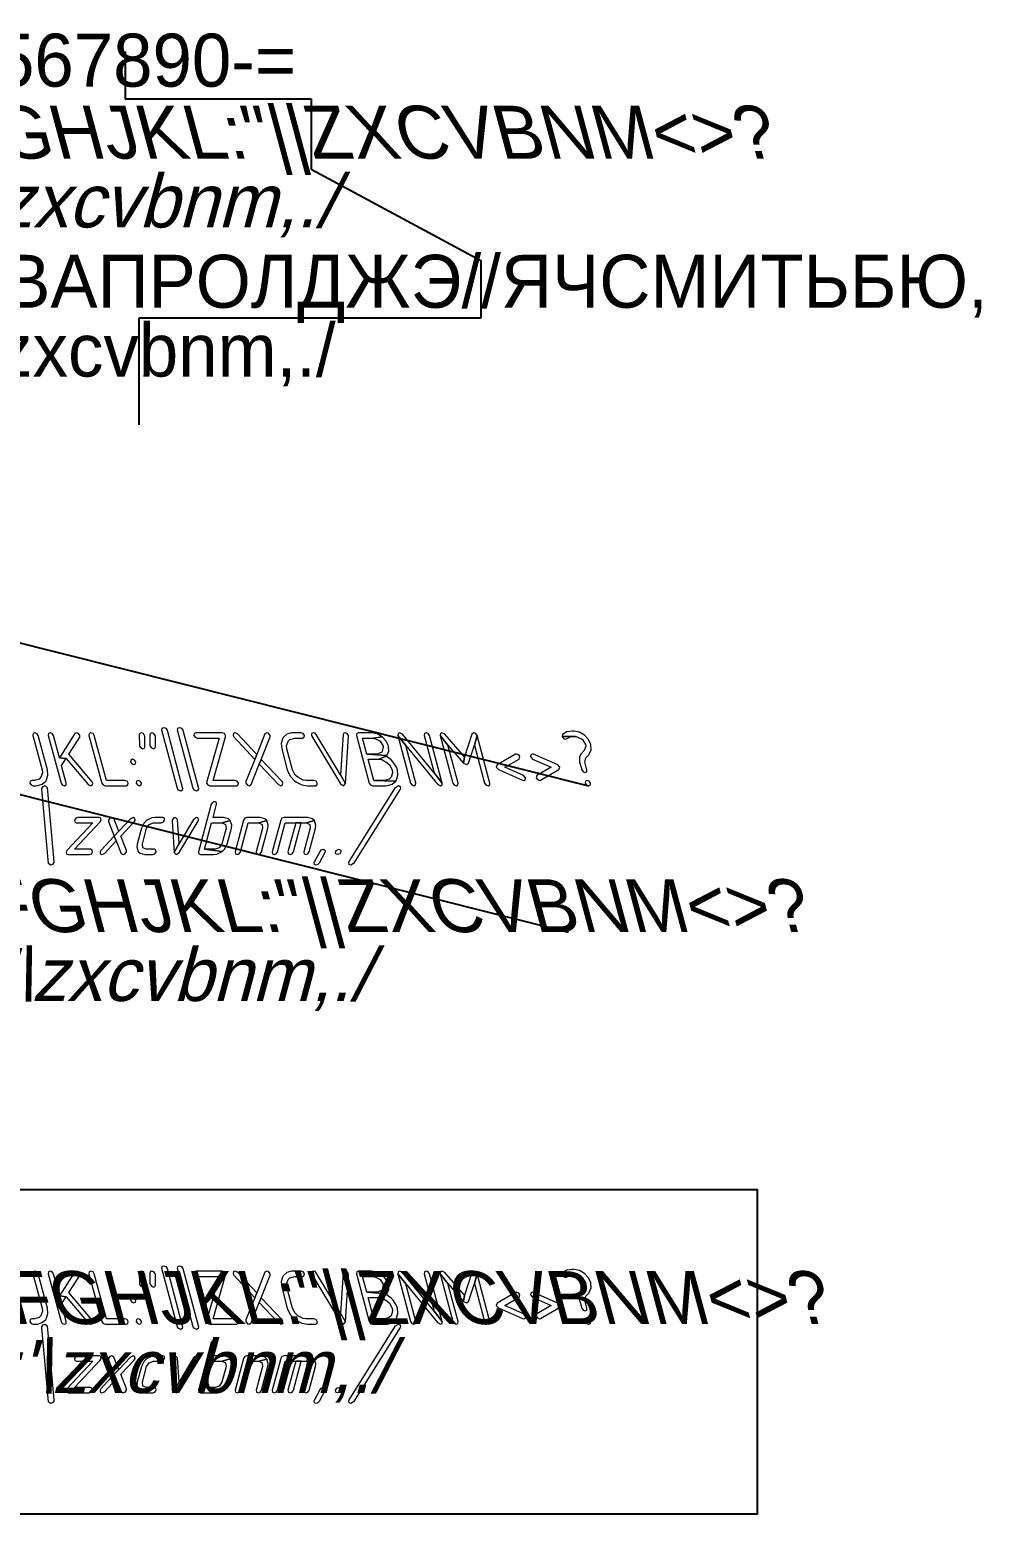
# Model space of a CAD drawing. Extents: x 325 to 23971, y -6917 to 27655.
# Drawn here: x 10105 to 21533, y -6917 to 10909 of the extents above; entities that cross this region are included whole.
import ezdxf

# ---------------------------------------------------------------- set-up
doc = ezdxf.new("R2010")
doc.units = 0
doc.styles.add('qwerty', font='OpenGostTypeB-Regular.ttf')

msp = doc.modelspace()

# ---------------------------------------------------------------- linework, layer by layer
at = {"color": 1}
for p, q in [((11251, 10646), (11251, 10077)), ((11251, 10077), (13486, 10077)), ((13486, 10077), (13486, 9236)), ((13486, 9236), (15524, 8139)), ((15524, 8139), (15524, 7445)), ((15524, 7445), (11415, 7445)), ((11415, 7445), (11415, 6165)), ((9796, 3593), (16816, 1830)), ((9551, 1835), (16571, 72))]:
    msp.add_line(p, q, dxfattribs=at)
at = {"color": 7, "lineweight": 0}
for p, q in [((11691, 2498), (11694, 2521)), ((11878, 1799), (11691, 2498)), ((11694, 2521), (11714, 2531)), ((11694, 2521), (11694, 2521)), ((11694, 2521), (11694, 2521)), ((11694, 2521), (11694, 2521)), ((11714, 2531), (11714, 2531)), ((11714, 2531), (11739, 2521)), ((11739, 2521), (11739, 2521)), ((11739, 2521), (11754, 2498)), ((11754, 2498), (11754, 2498)), ((11754, 2498), (11942, 1799)), ((11881, 2498), (11885, 2521)), ((12068, 1799), (11881, 2498)), ((11885, 2521), (11905, 2531)), ((11885, 2521), (11885, 2521)), ((11885, 2521), (11885, 2521)), ((11885, 2521), (11885, 2521)), ((11905, 2531), (11905, 2531)), ((11905, 2531), (11930, 2521)), ((11930, 2521), (11930, 2521)), ((11930, 2521), (11945, 2498)), ((11945, 2498), (11945, 2498)), ((11945, 2498), (12133, 1799)), ((10146, 2458), (10143, 2435)), ((10143, 2435), (10254, 2021)), ((10166, 2467), (10146, 2458)), ((10191, 2458), (10166, 2467)), ((10206, 2435), (10191, 2458)), ((10317, 2021), (10206, 2435)), ((10331, 2458), (10328, 2435)), ((10328, 2435), (10481, 1863)), ((10351, 2467), (10331, 2458)), ((10376, 2458), (10351, 2467)), ((10391, 2435), (10376, 2458)), ((10463, 2168), (10391, 2435)), ((10648, 2457), (10463, 2168)), ((10574, 2209), (10706, 2414)), ((10668, 2467), (10648, 2457)), ((10693, 2458), (10668, 2467)), ((10709, 2435), (10693, 2458)), ((10706, 2414), (10709, 2435)), ((10820, 2458), (10817, 2435)), ((10817, 2435), (10970, 1863)), ((10840, 2467), (10820, 2458)), ((10866, 2458), (10840, 2467)), ((10880, 2435), (10866, 2458)), ((11026, 1895), (10880, 2435)), ((12080, 2458), (12077, 2435)), ((12077, 2435), (12091, 2413)), ((12100, 2467), (12080, 2458)), ((12091, 2413), (12117, 2403)), ((12417, 2467), (12100, 2467)), ((12117, 2403), (12380, 2403)), ((12380, 2403), (12232, 1882)), ((12307, 1895), (12457, 2418)), ((12443, 2458), (12417, 2467)), ((12457, 2435), (12443, 2458)), ((12457, 2418), (12457, 2435)), ((12553, 2461), (12547, 2435)), ((12547, 2435), (12557, 2417)), ((12570, 2467), (12553, 2461)), ((12557, 2417), (12808, 2148)), ((12601, 2453), (12570, 2467)), ((12831, 2206), (12601, 2453)), ((12929, 2453), (12831, 2206)), ((12885, 2148), (12991, 2417)), ((12952, 2467), (12929, 2453)), ((12971, 2461), (12952, 2467)), ((12992, 2435), (12971, 2461)), ((12991, 2417), (12992, 2435)), ((13140, 2396), (13123, 2340)), ((13123, 2340), (13131, 2276)), ((13150, 2411), (13140, 2396)), ((13193, 2449), (13150, 2411)), ((13189, 2310), (13208, 2365)), ((13250, 2466), (13193, 2449)), ((13208, 2365), (13229, 2387)), ((13229, 2387), (13287, 2403)), ((13270, 2467), (13250, 2466)), ((13365, 2467), (13270, 2467)), ((13287, 2403), (13383, 2403)), ((13390, 2458), (13365, 2467)), ((13383, 2403), (13403, 2413)), ((13406, 2435), (13390, 2458)), ((13403, 2413), (13406, 2435)), ((13491, 2458), (13488, 2436)), ((13488, 2436), (13492, 2425)), ((13511, 2467), (13491, 2458)), ((13492, 2425), (13836, 1854)), ((13532, 2461), (13511, 2467)), ((13547, 2445), (13532, 2461)), ((13837, 1963), (13547, 2445)), ((13868, 2445), (13837, 1963)), ((13876, 2461), (13868, 2445)), ((13893, 2467), (13876, 2461)), ((13919, 2458), (13893, 2467)), ((13896, 1857), (13934, 2425)), ((13933, 2436), (13919, 2458)), ((13934, 2425), (13933, 2436)), ((14032, 2458), (14028, 2435)), ((14028, 2435), (14182, 1863)), ((14051, 2467), (14032, 2458)), ((14211, 2467), (14051, 2467)), ((14152, 2212), (14101, 2403)), ((14101, 2403), (14228, 2403)), ((14278, 2454), (14211, 2467)), ((14228, 2403), (14336, 2420)), ((14336, 2420), (14278, 2454)), ((14528, 2458), (14525, 2435)), ((14525, 2435), (14621, 2313)), ((14525, 2435), (14678, 1863)), ((14621, 2313), (14525, 2435)), ((14548, 2467), (14528, 2458)), ((14581, 2450), (14548, 2467)), ((14963, 1986), (14581, 2450)), ((14846, 2458), (14843, 2435)), ((14843, 2435), (14963, 1986)), ((14866, 2467), (14846, 2458)), ((14891, 2458), (14866, 2467)), ((14906, 2435), (14891, 2458)), ((15060, 1863), (14906, 2435)), ((15037, 2457), (15034, 2433)), ((15034, 2433), (15128, 2320)), ((15034, 2433), (15187, 1863)), ((15128, 2320), (15034, 2433)), ((15056, 2467), (15037, 2457)), ((15091, 2449), (15056, 2467)), ((15325, 2179), (15091, 2449)), ((15128, 2320), (15316, 2103)), ((15250, 1863), (15128, 2320)), ((15414, 2449), (15325, 2179)), ((15373, 2103), (15446, 2320)), ((15440, 2467), (15414, 2449)), ((15464, 2457), (15440, 2467)), ((15446, 2320), (15479, 2433)), ((15479, 2433), (15446, 2320)), ((15446, 2320), (15568, 1863)), ((15479, 2435), (15464, 2457)), ((15479, 2433), (15479, 2435)), ((15632, 1863), (15479, 2433)), ((16505, 2448), (16500, 2422)), ((16500, 2422), (16658, 2422)), ((16556, 2477), (16505, 2448)), ((16560, 2478), (16556, 2477)), ((16621, 2486), (16560, 2478)), ((16641, 2486), (16621, 2486)), ((16709, 2473), (16641, 2486)), ((16658, 2422), (16669, 2422)), ((16669, 2422), (16733, 2395)), ((16767, 2439), (16709, 2473)), ((16733, 2395), (16743, 2387)), ((16743, 2387), (16780, 2327)), ((16816, 2385), (16767, 2439)), ((16780, 2327), (16783, 2307)), ((16843, 2327), (16816, 2385)), ((16848, 2264), (16843, 2327)), ((10543, 2160), (10463, 2168)), ((10463, 2168), (10543, 2160)), ((10488, 2074), (10543, 2160)), ((10543, 2160), (10808, 1847)), ((10854, 1879), (10574, 2209)), ((11319, 2140), (11316, 2117)), ((11339, 2149), (11319, 2140)), ((11365, 2140), (11339, 2149)), ((11379, 2117), (11365, 2140)), ((12808, 2148), (12701, 1880)), ((12831, 2206), (12808, 2148)), ((12808, 2148), (12831, 2206)), ((12862, 2091), (12885, 2148)), ((12885, 2148), (12862, 2091)), ((13135, 1880), (12885, 2148)), ((13131, 2276), (13198, 2021)), ((13194, 2276), (13189, 2310)), ((13261, 2021), (13194, 2276)), ((14394, 2193), (14152, 2212)), ((14237, 1895), (14169, 2149)), ((14169, 2149), (14296, 2149)), ((14296, 2149), (14387, 2185)), ((14387, 2185), (14296, 2149)), ((14296, 2149), (14332, 2145)), ((14332, 2145), (14395, 2111)), ((14387, 2185), (14394, 2193)), ((14447, 2142), (14387, 2185)), ((14471, 2116), (14447, 2142)), ((14621, 2313), (15002, 1850)), ((14741, 1863), (14621, 2313)), ((15316, 2103), (15325, 2179)), ((15325, 2179), (15316, 2103)), ((15939, 2209), (15718, 2083)), ((15811, 2053), (15982, 2152)), ((15951, 2212), (15939, 2209)), ((15977, 2204), (15951, 2212)), ((15992, 2181), (15977, 2204)), ((15982, 2152), (15992, 2181)), ((16122, 2204), (16119, 2181)), ((16119, 2181), (16144, 2152)), ((16142, 2212), (16122, 2204)), ((16157, 2209), (16142, 2212)), ((16144, 2152), (16368, 2053)), ((16446, 2083), (16157, 2209)), ((16729, 2216), (16708, 2179)), ((16708, 2179), (16709, 2117)), ((16765, 2253), (16729, 2216)), ((16783, 2307), (16765, 2253)), ((16772, 2117), (16782, 2166)), ((16782, 2166), (16819, 2204)), ((16819, 2204), (16825, 2211)), ((16825, 2211), (16848, 2264)), ((10259, 1988), (10240, 1932)), ((10254, 2021), (10259, 1988)), ((10324, 1957), (10317, 2021)), ((10545, 1863), (10488, 2074)), ((11316, 2117), (11331, 2095)), ((11331, 2095), (11356, 2086)), ((11356, 2086), (11376, 2095)), ((11376, 2095), (11379, 2117)), ((12763, 1845), (12862, 2091)), ((12862, 2091), (13091, 1845)), ((13198, 2021), (13204, 2001)), ((13204, 2001), (13238, 1940)), ((13294, 1960), (13261, 2021)), ((13837, 1963), (13896, 1857)), ((13896, 1857), (13837, 1963)), ((14395, 2111), (14425, 2084)), ((14425, 2084), (14458, 2021)), ((14462, 1988), (14444, 1932)), ((14458, 2021), (14462, 1988)), ((14509, 2054), (14471, 2116)), ((14521, 2021), (14509, 2054)), ((14527, 1957), (14521, 2021)), ((14963, 1986), (15060, 1863)), ((15060, 1863), (14963, 1986)), ((15316, 2103), (15350, 2085)), ((15350, 2085), (15373, 2103)), ((15718, 2083), (15708, 2053)), ((15708, 2053), (15733, 2025)), ((15733, 2025), (16022, 1898)), ((16035, 1955), (15811, 2053)), ((16368, 2053), (16197, 1955)), ((16240, 1898), (16461, 2025)), ((16471, 2053), (16446, 2083)), ((16461, 2025), (16471, 2053)), ((16709, 2117), (16734, 2021)), ((16734, 2021), (16750, 1999)), ((16750, 1999), (16774, 1990)), ((16797, 2021), (16772, 2117)), ((16774, 1990), (16794, 1999)), ((16794, 1999), (16797, 2021)), ((10109, 1885), (10106, 1863)), ((10106, 1863), (10121, 1840)), ((10129, 1895), (10109, 1885)), ((10121, 1840), (10146, 1830)), ((10161, 1895), (10129, 1895)), ((10146, 1830), (10178, 1830)), ((10218, 1911), (10161, 1895)), ((10178, 1830), (10198, 1832)), ((10198, 1832), (10255, 1848)), ((10240, 1932), (10218, 1911)), ((10249, 1788), (10251, 1799)), ((10330, 898), (10249, 1788)), ((10251, 1799), (10266, 1822)), ((10251, 1799), (10251, 1799)), ((10255, 1848), (10298, 1887)), ((10266, 1822), (10291, 1832)), ((10266, 1822), (10266, 1822)), ((10291, 1832), (10315, 1810)), ((10291, 1832), (10291, 1832)), ((10291, 1832), (10291, 1832)), ((10291, 1832), (10291, 1832)), ((10298, 1887), (10308, 1902)), ((10308, 1902), (10324, 1957)), ((10315, 1810), (10315, 1810)), ((10315, 1810), (10395, 920)), ((10481, 1863), (10496, 1840)), ((10496, 1840), (10522, 1830)), ((10522, 1830), (10542, 1840)), ((10542, 1840), (10545, 1863)), ((10808, 1847), (10839, 1830)), ((10839, 1830), (10854, 1836)), ((10862, 1863), (10854, 1879)), ((10854, 1836), (10862, 1863)), ((10970, 1863), (10986, 1840)), ((10986, 1840), (11011, 1830)), ((11011, 1830), (11265, 1830)), ((11249, 1895), (11026, 1895)), ((11274, 1885), (11249, 1895)), ((11265, 1830), (11285, 1840)), ((11289, 1863), (11274, 1885)), ((11285, 1840), (11289, 1863)), ((11388, 1885), (11384, 1863)), ((11384, 1863), (11399, 1840)), ((11407, 1895), (11388, 1885)), ((11399, 1840), (11425, 1830)), ((11432, 1885), (11407, 1895)), ((11425, 1830), (11445, 1840)), ((11448, 1863), (11432, 1885)), ((11445, 1840), (11448, 1863)), ((11893, 1777), (11878, 1799)), ((11878, 1799), (11878, 1799)), ((11942, 1799), (11938, 1777)), ((12084, 1777), (12068, 1799)), ((12068, 1799), (12068, 1799)), ((12133, 1799), (12129, 1777)), ((12232, 1882), (12230, 1863)), ((12230, 1863), (12245, 1840)), ((12245, 1840), (12270, 1830)), ((12270, 1830), (12588, 1830)), ((12571, 1895), (12307, 1895)), ((12597, 1885), (12571, 1895)), ((12588, 1830), (12608, 1840)), ((12611, 1863), (12597, 1885)), ((12608, 1840), (12611, 1863)), ((12701, 1880), (12700, 1863)), ((12700, 1863), (12722, 1836)), ((12722, 1836), (12741, 1830)), ((12741, 1830), (12763, 1845)), ((13091, 1845), (13121, 1830)), ((13121, 1830), (13138, 1836)), ((13145, 1863), (13135, 1880)), ((13138, 1836), (13145, 1863)), ((13238, 1940), (13290, 1887)), ((13290, 1887), (13309, 1874)), ((13324, 1932), (13294, 1960)), ((13309, 1874), (13373, 1842)), ((13388, 1899), (13324, 1932)), ((13373, 1842), (13440, 1830)), ((13423, 1895), (13388, 1899)), ((13519, 1895), (13423, 1895)), ((13440, 1830), (13536, 1830)), ((13544, 1885), (13519, 1895)), ((13536, 1830), (13556, 1840)), ((13559, 1863), (13544, 1885)), ((13556, 1840), (13559, 1863)), ((13836, 1854), (13872, 1830)), ((13872, 1830), (13896, 1857)), ((13941, 920), (14498, 1810)), ((14552, 1788), (13995, 898)), ((14182, 1863), (14197, 1840)), ((14197, 1840), (14222, 1830)), ((14222, 1830), (14382, 1830)), ((14501, 1887), (14237, 1895)), ((14365, 1895), (14237, 1895)), ((14237, 1895), (14501, 1887)), ((14422, 1911), (14365, 1895)), ((14382, 1830), (14401, 1832)), ((14401, 1832), (14459, 1848)), ((14444, 1932), (14422, 1911)), ((14459, 1848), (14501, 1887)), ((14498, 1810), (14533, 1832)), ((14501, 1887), (14510, 1902)), ((14510, 1902), (14527, 1957)), ((14533, 1832), (14554, 1822)), ((14533, 1832), (14533, 1832)), ((14533, 1832), (14533, 1832)), ((14533, 1832), (14533, 1832)), ((14556, 1799), (14552, 1788)), ((14552, 1788), (14552, 1788)), ((14554, 1822), (14554, 1822)), ((14554, 1822), (14556, 1799)), ((14556, 1799), (14556, 1799)), ((14678, 1863), (14694, 1840)), ((14694, 1840), (14718, 1830)), ((14718, 1830), (14738, 1840)), ((14738, 1840), (14741, 1863)), ((15002, 1850), (15037, 1830)), ((15037, 1830), (15057, 1840)), ((15057, 1840), (15060, 1863)), ((15187, 1863), (15202, 1840)), ((15202, 1840), (15227, 1830)), ((15227, 1830), (15248, 1840)), ((15248, 1840), (15250, 1863)), ((15568, 1863), (15584, 1840)), ((15584, 1840), (15609, 1830)), ((15609, 1830), (15629, 1840)), ((15629, 1840), (15632, 1863)), ((16022, 1898), (16037, 1895)), ((16060, 1926), (16035, 1955)), ((16037, 1895), (16057, 1904)), ((16057, 1904), (16060, 1926)), ((16197, 1955), (16188, 1926)), ((16188, 1926), (16202, 1904)), ((16202, 1904), (16228, 1895)), ((16228, 1895), (16240, 1898)), ((16781, 1885), (16776, 1863)), ((16776, 1863), (16792, 1840)), ((16800, 1895), (16781, 1885)), ((16792, 1840), (16816, 1830)), ((16825, 1885), (16800, 1895)), ((16816, 1830), (16838, 1840)), ((16841, 1863), (16825, 1885)), ((16838, 1840), (16841, 1863)), ((11918, 1767), (11893, 1777)), ((11893, 1777), (11893, 1777)), ((11938, 1777), (11918, 1767)), ((11918, 1767), (11918, 1767)), ((11938, 1777), (11938, 1777)), ((12109, 1767), (12084, 1777)), ((12084, 1777), (12084, 1777)), ((12129, 1777), (12109, 1767)), ((12109, 1767), (12109, 1767)), ((12129, 1777), (12129, 1777)), ((12286, 1609), (12133, 1036)), ((12301, 1631), (12286, 1609)), ((12326, 1641), (12301, 1631)), ((12307, 1450), (12349, 1609)), ((12347, 1631), (12326, 1641)), ((12349, 1609), (12347, 1631)), ((10660, 1440), (10645, 1418)), ((10685, 1450), (10660, 1440)), ((10939, 1450), (10685, 1450)), ((10959, 1440), (10939, 1450)), ((10963, 1418), (10959, 1440)), ((11067, 1440), (11051, 1417)), ((11092, 1450), (11067, 1440)), ((11115, 1436), (11092, 1450)), ((11175, 1285), (11115, 1436)), ((11315, 1435), (11175, 1285)), ((11346, 1450), (11315, 1435)), ((11366, 1439), (11346, 1450)), ((11370, 1417), (11366, 1439)), ((11571, 1445), (11508, 1413)), ((11607, 1450), (11571, 1445)), ((11702, 1450), (11607, 1450)), ((11723, 1440), (11702, 1450)), ((11725, 1418), (11723, 1440)), ((11830, 1440), (11815, 1418)), ((11856, 1450), (11830, 1440)), ((11879, 1427), (11856, 1450)), ((11898, 1136), (11879, 1427)), ((12073, 1427), (11898, 1136)), ((12109, 1450), (12073, 1427)), ((12129, 1440), (12109, 1450)), ((12133, 1418), (12129, 1440)), ((12434, 1450), (12307, 1450)), ((12492, 1434), (12434, 1450)), ((12514, 1413), (12492, 1434)), ((12688, 1440), (12674, 1418)), ((12714, 1450), (12688, 1440)), ((12873, 1450), (12714, 1450)), ((12930, 1434), (12873, 1450)), ((12952, 1412), (12930, 1434)), ((13134, 1440), (13119, 1418)), ((13159, 1450), (13134, 1440)), ((13445, 1450), (13159, 1450)), ((13503, 1434), (13445, 1450)), ((13525, 1412), (13503, 1434)), ((10863, 1386), (10553, 1054)), ((10643, 1068), (10952, 1399)), ((10645, 1418), (10648, 1396)), ((10648, 1396), (10668, 1386)), ((10668, 1386), (10863, 1386)), ((10952, 1399), (10963, 1418)), ((11051, 1417), (11052, 1400)), ((11052, 1400), (11121, 1227)), ((11121, 1227), (11175, 1285)), ((11175, 1285), (11121, 1227)), ((11198, 1227), (11359, 1399)), ((11359, 1399), (11370, 1417)), ((11446, 1322), (11395, 1131)), ((11478, 1384), (11446, 1322)), ((11458, 1131), (11509, 1322)), ((11508, 1413), (11478, 1384)), ((11509, 1322), (11540, 1367)), ((11540, 1367), (11590, 1386)), ((11590, 1386), (11685, 1386)), ((11685, 1386), (11711, 1396)), ((11711, 1396), (11725, 1418)), ((11815, 1418), (11814, 1407)), ((11814, 1407), (11838, 1030)), ((11900, 1030), (12128, 1407)), ((12128, 1407), (12133, 1418)), ((12204, 1068), (12290, 1386)), ((12290, 1386), (12416, 1386)), ((12464, 1322), (12412, 1131)), ((12416, 1386), (12514, 1413)), ((12514, 1413), (12416, 1386)), ((12416, 1386), (12457, 1367)), ((12457, 1367), (12464, 1322)), ((12475, 1131), (12527, 1322)), ((12531, 1357), (12514, 1413)), ((12527, 1322), (12531, 1357)), ((12674, 1418), (12571, 1036)), ((12635, 1036), (12729, 1386)), ((12729, 1386), (12855, 1386)), ((12902, 1322), (12826, 1036)), ((12855, 1386), (12952, 1412)), ((12952, 1412), (12855, 1386)), ((12855, 1386), (12895, 1367)), ((12889, 1036), (12966, 1322)), ((12895, 1367), (12902, 1322)), ((12970, 1357), (12952, 1412)), ((12966, 1322), (12970, 1357)), ((13119, 1418), (13017, 1036)), ((13080, 1036), (13174, 1386)), ((13174, 1386), (13300, 1386)), ((13300, 1386), (13206, 1036)), ((13271, 1036), (13365, 1386)), ((13300, 1386), (13365, 1386)), ((13365, 1386), (13300, 1386)), ((13365, 1386), (13428, 1386)), ((13474, 1322), (13397, 1036)), ((13428, 1386), (13525, 1412)), ((13525, 1412), (13428, 1386)), ((13428, 1386), (13468, 1367)), ((13462, 1036), (13538, 1322)), ((13468, 1367), (13474, 1322)), ((13543, 1357), (13525, 1412)), ((13538, 1322), (13543, 1357)), ((11121, 1227), (10959, 1054)), ((11003, 1018), (11144, 1169)), ((11121, 1227), (11144, 1169)), ((11144, 1169), (11121, 1227)), ((11144, 1169), (11203, 1019)), ((11266, 1054), (11198, 1227)), ((11395, 1131), (11390, 1096)), ((11390, 1096), (11408, 1041)), ((11465, 1087), (11458, 1131)), ((11505, 1068), (11465, 1087)), ((11898, 1136), (11838, 1030)), ((11838, 1030), (11898, 1136)), ((12382, 1087), (12332, 1068)), ((12412, 1131), (12382, 1087)), ((12443, 1069), (12475, 1131)), ((10354, 877), (10330, 898)), ((10330, 898), (10330, 898)), ((10394, 908), (10379, 886)), ((10395, 920), (10394, 908)), ((10394, 908), (10394, 908)), ((10553, 1054), (10543, 1036)), ((10543, 1036), (10546, 1014)), ((10546, 1014), (10566, 1004)), ((10566, 1004), (10820, 1004)), ((10837, 1068), (10643, 1068)), ((10820, 1004), (10846, 1014)), ((10857, 1059), (10837, 1068)), ((10846, 1014), (10860, 1036)), ((10860, 1036), (10857, 1059)), ((10959, 1054), (10950, 1037)), ((10950, 1037), (10953, 1014)), ((10953, 1014), (10973, 1004)), ((10973, 1004), (11003, 1018)), ((11203, 1019), (11226, 1004)), ((11226, 1004), (11252, 1014)), ((11252, 1014), (11267, 1037)), ((11267, 1037), (11266, 1054)), ((11408, 1041), (11430, 1020)), ((11430, 1020), (11488, 1004)), ((11488, 1004), (11583, 1004)), ((11600, 1068), (11505, 1068)), ((11583, 1004), (11608, 1014)), ((11621, 1059), (11600, 1068)), ((11608, 1014), (11623, 1036)), ((11623, 1036), (11621, 1059)), ((11838, 1030), (11862, 1004)), ((11862, 1004), (11900, 1030)), ((12133, 1036), (12135, 1013)), ((12135, 1013), (12156, 1004)), ((12156, 1004), (12314, 1004)), ((12415, 1041), (12204, 1068)), ((12332, 1068), (12204, 1068)), ((12204, 1068), (12415, 1041)), ((12314, 1004), (12351, 1009)), ((12351, 1009), (12415, 1041)), ((12415, 1041), (12443, 1069)), ((12571, 1036), (12575, 1014)), ((12575, 1014), (12595, 1004)), ((12595, 1004), (12620, 1014)), ((12620, 1014), (12635, 1036)), ((12826, 1036), (12829, 1014)), ((12829, 1014), (12849, 1004)), ((12849, 1004), (12874, 1014)), ((12874, 1014), (12889, 1036)), ((13017, 1036), (13020, 1014)), ((13020, 1014), (13040, 1004)), ((13040, 1004), (13065, 1014)), ((13065, 1014), (13080, 1036)), ((13206, 1036), (13211, 1014)), ((13211, 1014), (13231, 1004)), ((13231, 1004), (13256, 1014)), ((13256, 1014), (13271, 1036)), ((13397, 1036), (13402, 1014)), ((13402, 1014), (13421, 1004)), ((13421, 1004), (13447, 1014)), ((13447, 1014), (13462, 1036)), ((13936, 908), (13941, 920)), ((13940, 886), (13936, 908)), ((13936, 908), (13936, 908)), ((13941, 920), (13941, 920)), ((13995, 898), (13960, 877)), ((10379, 886), (10354, 877)), ((10354, 877), (10354, 877)), ((10379, 886), (10379, 886)), ((13960, 877), (13940, 886)), ((13940, 886), (13940, 886)), ((13960, 877), (13960, 877)), ((10146, -4005), (10143, -4029)), ((10143, -4029), (10254, -4442)), ((10166, -3997), (10146, -4005)), ((10191, -4005), (10166, -3997)), ((10206, -4029), (10191, -4005)), ((10317, -4442), (10206, -4029)), ((10331, -4005), (10328, -4029)), ((10328, -4029), (10481, -4600)), ((10351, -3997), (10331, -4005)), ((10376, -4005), (10351, -3997)), ((10391, -4029), (10376, -4005)), ((10463, -4295), (10391, -4029)), ((10648, -4006), (10463, -4295)), ((10574, -4254), (10706, -4050)), ((10668, -3997), (10648, -4006)), ((10693, -4005), (10668, -3997)), ((10709, -4029), (10693, -4005)), ((10706, -4050), (10709, -4029)), ((10820, -4005), (10817, -4029)), ((10817, -4029), (10970, -4600)), ((10840, -3997), (10820, -4005)), ((10866, -4005), (10840, -3997)), ((10880, -4029), (10866, -4005)), ((11026, -4569), (10880, -4029)), ((11691, -3965), (11694, -3942)), ((11878, -4665), (11691, -3965)), ((11694, -3942), (11714, -3933)), ((11694, -3942), (11694, -3942)), ((11694, -3942), (11694, -3942)), ((11694, -3942), (11694, -3942)), ((11714, -3933), (11714, -3933)), ((11714, -3933), (11739, -3942)), ((11739, -3942), (11739, -3942)), ((11739, -3942), (11754, -3965)), ((11754, -3965), (11754, -3965)), ((11754, -3965), (11942, -4665)), ((11881, -3965), (11885, -3942)), ((12068, -4665), (11881, -3965)), ((11885, -3942), (11905, -3933)), ((11885, -3942), (11885, -3942)), ((11885, -3942), (11885, -3942)), ((11885, -3942), (11885, -3942)), ((11905, -3933), (11905, -3933)), ((11905, -3933), (11930, -3942)), ((11930, -3942), (11930, -3942)), ((11930, -3942), (11945, -3965)), ((11945, -3965), (11945, -3965)), ((11945, -3965), (12133, -4665)), ((12080, -4005), (12077, -4029)), ((12077, -4029), (12091, -4051)), ((12100, -3997), (12080, -4005)), ((12091, -4051), (12117, -4060)), ((12417, -3997), (12100, -3997)), ((12117, -4060), (12380, -4060)), ((12380, -4060), (12232, -4581)), ((12307, -4569), (12457, -4045)), ((12443, -4005), (12417, -3997)), ((12457, -4029), (12443, -4005)), ((12457, -4045), (12457, -4029)), ((12553, -4002), (12547, -4029)), ((12547, -4029), (12557, -4047)), ((12570, -3997), (12553, -4002)), ((12557, -4047), (12808, -4316)), ((12601, -4011), (12570, -3997)), ((12831, -4257), (12601, -4011)), ((12929, -4011), (12831, -4257)), ((12885, -4316), (12991, -4047)), ((12952, -3997), (12929, -4011)), ((12971, -4002), (12952, -3997)), ((12992, -4029), (12971, -4002)), ((12991, -4047), (12992, -4029)), ((13140, -4068), (13123, -4124)), ((13150, -4053), (13140, -4068)), ((13193, -4015), (13150, -4053)), ((13189, -4153), (13208, -4098)), ((13250, -3998), (13193, -4015)), ((13208, -4098), (13229, -4076)), ((13229, -4076), (13287, -4060)), ((13270, -3997), (13250, -3998)), ((13365, -3997), (13270, -3997)), ((13287, -4060), (13383, -4060)), ((13390, -4005), (13365, -3997)), ((13383, -4060), (13403, -4051)), ((13406, -4029), (13390, -4005)), ((13403, -4051), (13406, -4029)), ((13491, -4005), (13488, -4028)), ((13488, -4028), (13492, -4038)), ((13511, -3997), (13491, -4005)), ((13492, -4038), (13836, -4610)), ((13532, -4002), (13511, -3997)), ((13547, -4018), (13532, -4002)), ((13837, -4500), (13547, -4018)), ((13868, -4018), (13837, -4500)), ((13876, -4002), (13868, -4018)), ((13893, -3997), (13876, -4002)), ((13919, -4005), (13893, -3997)), ((13896, -4607), (13934, -4038)), ((13933, -4028), (13919, -4005)), ((13934, -4038), (13933, -4028)), ((14032, -4005), (14028, -4029)), ((14028, -4029), (14182, -4600)), ((14051, -3997), (14032, -4005)), ((14211, -3997), (14051, -3997)), ((14152, -4251), (14101, -4060)), ((14101, -4060), (14228, -4060)), ((14278, -4010), (14211, -3997)), ((14228, -4060), (14336, -4043)), ((14336, -4043), (14278, -4010)), ((14528, -4005), (14525, -4029)), ((14525, -4029), (14678, -4600)), ((14621, -4151), (14525, -4029)), ((14525, -4029), (14621, -4151)), ((14548, -3997), (14528, -4005)), ((14581, -4014), (14548, -3997)), ((14963, -4478), (14581, -4014)), ((14846, -4005), (14843, -4029)), ((14843, -4029), (14963, -4478)), ((14866, -3997), (14846, -4005)), ((14891, -4005), (14866, -3997)), ((14906, -4029), (14891, -4005)), ((15060, -4600), (14906, -4029)), ((15037, -4006), (15034, -4031)), ((15034, -4031), (15187, -4600)), ((15128, -4144), (15034, -4031)), ((15034, -4031), (15128, -4144)), ((15056, -3997), (15037, -4006)), ((15091, -4015), (15056, -3997)), ((15325, -4285), (15091, -4015)), ((15414, -4015), (15325, -4285)), ((15440, -3997), (15414, -4015)), ((15464, -4006), (15440, -3997)), ((15479, -4031), (15446, -4144)), ((15446, -4144), (15479, -4031)), ((15479, -4029), (15464, -4006)), ((15479, -4031), (15479, -4029)), ((15632, -4600), (15479, -4031)), ((16505, -4016), (16500, -4041)), ((16500, -4041), (16658, -4041)), ((16556, -3986), (16505, -4016)), ((16560, -3985), (16556, -3986)), ((16621, -3978), (16560, -3985)), ((16641, -3978), (16621, -3978)), ((16709, -3991), (16641, -3978)), ((16658, -4041), (16669, -4041)), ((16669, -4041), (16733, -4069)), ((16767, -4024), (16709, -3991)), ((16733, -4069), (16743, -4076)), ((16743, -4076), (16780, -4136)), ((16816, -4078), (16767, -4024)), ((16843, -4136), (16816, -4078)), ((10854, -4585), (10574, -4254)), ((12808, -4316), (12831, -4257)), ((12831, -4257), (12808, -4316)), ((13123, -4124), (13131, -4188)), ((13131, -4188), (13198, -4442)), ((13194, -4188), (13189, -4153)), ((13261, -4442), (13194, -4188)), ((14394, -4270), (14152, -4251)), ((14387, -4279), (14394, -4270)), ((14741, -4600), (14621, -4151)), ((14621, -4151), (15002, -4613)), ((15250, -4600), (15128, -4144)), ((15128, -4144), (15316, -4361)), ((15373, -4361), (15446, -4144)), ((15446, -4144), (15568, -4600)), ((15939, -4254), (15718, -4381)), ((15951, -4251), (15939, -4254)), ((15977, -4260), (15951, -4251)), ((15992, -4283), (15977, -4260)), ((16122, -4260), (16119, -4283)), ((16142, -4251), (16122, -4260)), ((16157, -4254), (16142, -4251)), ((16446, -4381), (16157, -4254)), ((16729, -4248), (16708, -4285)), ((16765, -4210), (16729, -4248)), ((16783, -4156), (16765, -4210)), ((16780, -4136), (16783, -4156)), ((16782, -4298), (16819, -4260)), ((16819, -4260), (16825, -4252)), ((16825, -4252), (16848, -4199)), ((16848, -4199), (16843, -4136)), ((10254, -4442), (10259, -4476)), ((10324, -4506), (10317, -4442)), ((10463, -4295), (10543, -4304)), ((10543, -4304), (10463, -4295)), ((10488, -4389), (10543, -4304)), ((10545, -4600), (10488, -4389)), ((10543, -4304), (10808, -4616)), ((11319, -4324), (11316, -4346)), ((11316, -4346), (11331, -4368)), ((11339, -4314), (11319, -4324)), ((11331, -4368), (11356, -4378)), ((11365, -4324), (11339, -4314)), ((11356, -4378), (11376, -4368)), ((11379, -4346), (11365, -4324)), ((11376, -4368), (11379, -4346)), ((12808, -4316), (12701, -4583)), ((12763, -4618), (12862, -4372)), ((12885, -4316), (12862, -4372)), ((12862, -4372), (12885, -4316)), ((12862, -4372), (13091, -4618)), ((13135, -4583), (12885, -4316)), ((13198, -4442), (13204, -4462)), ((13294, -4503), (13261, -4442)), ((14237, -4569), (14169, -4314)), ((14169, -4314), (14296, -4314)), ((14387, -4279), (14296, -4314)), ((14296, -4314), (14387, -4279)), ((14296, -4314), (14332, -4319)), ((14332, -4319), (14395, -4352)), ((14447, -4322), (14387, -4279)), ((14395, -4352), (14425, -4380)), ((14425, -4380), (14458, -4442)), ((14471, -4347), (14447, -4322)), ((14458, -4442), (14462, -4476)), ((14509, -4409), (14471, -4347)), ((14521, -4442), (14509, -4409)), ((14527, -4506), (14521, -4442)), ((15325, -4285), (15316, -4361)), ((15316, -4361), (15325, -4285)), ((15316, -4361), (15350, -4379)), ((15350, -4379), (15373, -4361)), ((15718, -4381), (15708, -4410)), ((15708, -4410), (15733, -4439)), ((15733, -4439), (16022, -4566)), ((15811, -4410), (15982, -4311)), ((16035, -4509), (15811, -4410)), ((15982, -4311), (15992, -4283)), ((16119, -4283), (16144, -4311)), ((16144, -4311), (16368, -4410)), ((16368, -4410), (16197, -4509)), ((16240, -4566), (16461, -4439)), ((16471, -4410), (16446, -4381)), ((16461, -4439), (16471, -4410)), ((16708, -4285), (16709, -4346)), ((16709, -4346), (16734, -4442)), ((16734, -4442), (16750, -4464)), ((16772, -4346), (16782, -4298)), ((16797, -4442), (16772, -4346)), ((16794, -4464), (16797, -4442)), ((10109, -4578), (10106, -4600)), ((10106, -4600), (10121, -4624)), ((10129, -4569), (10109, -4578)), ((10121, -4624), (10146, -4633)), ((10161, -4569), (10129, -4569)), ((10146, -4633), (10178, -4633)), ((10218, -4553), (10161, -4569)), ((10178, -4633), (10198, -4632)), ((10198, -4632), (10255, -4615)), ((10240, -4532), (10218, -4553)), ((10259, -4476), (10240, -4532)), ((10255, -4615), (10298, -4576)), ((10266, -4641), (10291, -4632)), ((10291, -4632), (10315, -4653)), ((10291, -4632), (10291, -4632)), ((10291, -4632), (10291, -4632)), ((10291, -4632), (10291, -4632)), ((10298, -4576), (10308, -4561)), ((10308, -4561), (10324, -4506)), ((10481, -4600), (10496, -4624)), ((10496, -4624), (10522, -4633)), ((10522, -4633), (10542, -4624)), ((10542, -4624), (10545, -4600)), ((10808, -4616), (10839, -4633)), ((10839, -4633), (10854, -4628)), ((10862, -4600), (10854, -4585)), ((10854, -4628), (10862, -4600)), ((10970, -4600), (10986, -4624)), ((10986, -4624), (11011, -4633)), ((11011, -4633), (11265, -4633)), ((11249, -4569), (11026, -4569)), ((11274, -4578), (11249, -4569)), ((11265, -4633), (11285, -4624)), ((11289, -4600), (11274, -4578)), ((11285, -4624), (11289, -4600)), ((11388, -4578), (11384, -4600)), ((11384, -4600), (11399, -4624)), ((11407, -4569), (11388, -4578)), ((11399, -4624), (11425, -4633)), ((11432, -4578), (11407, -4569)), ((11425, -4633), (11445, -4624)), ((11448, -4600), (11432, -4578)), ((11445, -4624), (11448, -4600)), ((12232, -4581), (12230, -4600)), ((12230, -4600), (12245, -4624)), ((12245, -4624), (12270, -4633)), ((12270, -4633), (12588, -4633)), ((12571, -4569), (12307, -4569)), ((12597, -4578), (12571, -4569)), ((12588, -4633), (12608, -4624)), ((12611, -4600), (12597, -4578)), ((12608, -4624), (12611, -4600)), ((12701, -4583), (12700, -4600)), ((12700, -4600), (12722, -4628)), ((12722, -4628), (12741, -4633)), ((12741, -4633), (12763, -4618)), ((13091, -4618), (13121, -4633)), ((13121, -4633), (13138, -4628)), ((13145, -4600), (13135, -4583)), ((13138, -4628), (13145, -4600)), ((13204, -4462), (13238, -4523)), ((13238, -4523), (13290, -4576)), ((13290, -4576), (13309, -4590)), ((13324, -4532), (13294, -4503)), ((13309, -4590), (13373, -4621)), ((13388, -4564), (13324, -4532)), ((13373, -4621), (13440, -4633)), ((13423, -4569), (13388, -4564)), ((13519, -4569), (13423, -4569)), ((13440, -4633), (13536, -4633)), ((13544, -4578), (13519, -4569)), ((13536, -4633), (13556, -4624)), ((13559, -4600), (13544, -4578)), ((13556, -4624), (13559, -4600)), ((13836, -4610), (13872, -4633)), ((13896, -4607), (13837, -4500)), ((13837, -4500), (13896, -4607)), ((13872, -4633), (13896, -4607)), ((14182, -4600), (14197, -4624)), ((14197, -4624), (14222, -4633)), ((14222, -4633), (14382, -4633)), ((14365, -4569), (14237, -4569)), ((14237, -4569), (14501, -4576)), ((14501, -4576), (14237, -4569)), ((14422, -4553), (14365, -4569)), ((14382, -4633), (14401, -4632)), ((14401, -4632), (14459, -4615)), ((14444, -4532), (14422, -4553)), ((14462, -4476), (14444, -4532)), ((14459, -4615), (14501, -4576)), ((14498, -4653), (14533, -4632)), ((14501, -4576), (14510, -4561)), ((14510, -4561), (14527, -4506)), ((14533, -4632), (14554, -4641)), ((14533, -4632), (14533, -4632)), ((14533, -4632), (14533, -4632)), ((14533, -4632), (14533, -4632)), ((14678, -4600), (14694, -4624)), ((14694, -4624), (14718, -4633)), ((14718, -4633), (14738, -4624)), ((14738, -4624), (14741, -4600)), ((15060, -4600), (14963, -4478)), ((14963, -4478), (15060, -4600)), ((15002, -4613), (15037, -4633)), ((15037, -4633), (15057, -4624)), ((15057, -4624), (15060, -4600)), ((15187, -4600), (15202, -4624)), ((15202, -4624), (15227, -4633)), ((15227, -4633), (15248, -4624)), ((15248, -4624), (15250, -4600)), ((15568, -4600), (15584, -4624)), ((15584, -4624), (15609, -4633)), ((15609, -4633), (15629, -4624)), ((15629, -4624), (15632, -4600)), ((16022, -4566), (16037, -4569)), ((16060, -4537), (16035, -4509)), ((16037, -4569), (16057, -4559)), ((16057, -4559), (16060, -4537)), ((16197, -4509), (16188, -4537)), ((16188, -4537), (16202, -4559)), ((16202, -4559), (16228, -4569)), ((16228, -4569), (16240, -4566)), ((16750, -4464), (16774, -4474)), ((16774, -4474), (16794, -4464)), ((16781, -4578), (16776, -4600)), ((16776, -4600), (16792, -4624)), ((16800, -4569), (16781, -4578)), ((16792, -4624), (16816, -4633)), ((16825, -4578), (16800, -4569)), ((16816, -4633), (16838, -4624)), ((16841, -4600), (16825, -4578)), ((16838, -4624), (16841, -4600)), ((10249, -4675), (10251, -4665)), ((10330, -5566), (10249, -4675)), ((10251, -4665), (10266, -4641)), ((10251, -4665), (10251, -4665)), ((10266, -4641), (10266, -4641)), ((10315, -4653), (10315, -4653)), ((10315, -4653), (10395, -5543)), ((11893, -4687), (11878, -4665)), ((11878, -4665), (11878, -4665)), ((11918, -4696), (11893, -4687)), ((11893, -4687), (11893, -4687)), ((11938, -4687), (11918, -4696)), ((11918, -4696), (11918, -4696)), ((11942, -4665), (11938, -4687)), ((11938, -4687), (11938, -4687)), ((12084, -4687), (12068, -4665)), ((12068, -4665), (12068, -4665)), ((12109, -4696), (12084, -4687)), ((12084, -4687), (12084, -4687)), ((12129, -4687), (12109, -4696)), ((12109, -4696), (12109, -4696)), ((12133, -4665), (12129, -4687)), ((12129, -4687), (12129, -4687)), ((13941, -5543), (14498, -4653)), ((14552, -4675), (13995, -5566)), ((14556, -4665), (14552, -4675)), ((14552, -4675), (14552, -4675)), ((14554, -4641), (14554, -4641)), ((14554, -4641), (14556, -4665)), ((14556, -4665), (14556, -4665)), ((12286, -4855), (12133, -5427)), ((12301, -4832), (12286, -4855)), ((12326, -4823), (12301, -4832)), ((12307, -5014), (12349, -4855)), ((12347, -4832), (12326, -4823)), ((12349, -4855), (12347, -4832)), ((10863, -5077), (10553, -5409)), ((10643, -5396), (10952, -5065)), ((10660, -5023), (10645, -5046)), ((10645, -5046), (10648, -5068)), ((10648, -5068), (10668, -5077)), ((10685, -5014), (10660, -5023)), ((10668, -5077), (10863, -5077)), ((10939, -5014), (10685, -5014)), ((10959, -5023), (10939, -5014)), ((10952, -5065), (10963, -5046)), ((10963, -5046), (10959, -5023)), ((11067, -5023), (11051, -5047)), ((11051, -5047), (11052, -5063)), ((11052, -5063), (11121, -5236)), ((11092, -5014), (11067, -5023)), ((11115, -5028), (11092, -5014)), ((11175, -5178), (11115, -5028)), ((11315, -5029), (11175, -5178)), ((11198, -5236), (11359, -5065)), ((11346, -5014), (11315, -5029)), ((11366, -5024), (11346, -5014)), ((11359, -5065), (11370, -5047)), ((11370, -5047), (11366, -5024)), ((11446, -5142), (11395, -5332)), ((11478, -5079), (11446, -5142)), ((11458, -5332), (11509, -5142)), ((11508, -5051), (11478, -5079)), ((11571, -5018), (11508, -5051)), ((11509, -5142), (11540, -5096)), ((11540, -5096), (11590, -5077)), ((11607, -5014), (11571, -5018)), ((11590, -5077), (11685, -5077)), ((11702, -5014), (11607, -5014)), ((11685, -5077), (11711, -5068)), ((11723, -5023), (11702, -5014)), ((11711, -5068), (11725, -5046)), ((11725, -5046), (11723, -5023)), ((11815, -5046), (11814, -5056)), ((11814, -5056), (11838, -5434)), ((11830, -5023), (11815, -5046)), ((11856, -5014), (11830, -5023)), ((11879, -5036), (11856, -5014)), ((11898, -5327), (11879, -5036)), ((12073, -5036), (11898, -5327)), ((11900, -5434), (12128, -5056)), ((12109, -5014), (12073, -5036)), ((12129, -5023), (12109, -5014)), ((12128, -5056), (12133, -5046)), ((12133, -5046), (12129, -5023)), ((12204, -5396), (12290, -5077)), ((12290, -5077), (12416, -5077)), ((12434, -5014), (12307, -5014)), ((12464, -5142), (12412, -5332)), ((12514, -5051), (12416, -5077)), ((12416, -5077), (12514, -5051)), ((12416, -5077), (12457, -5096)), ((12492, -5030), (12434, -5014)), ((12457, -5096), (12464, -5142)), ((12475, -5332), (12527, -5142)), ((12514, -5051), (12492, -5030)), ((12531, -5107), (12514, -5051)), ((12527, -5142), (12531, -5107)), ((12674, -5046), (12571, -5427)), ((12635, -5427), (12729, -5077)), ((12688, -5023), (12674, -5046)), ((12714, -5014), (12688, -5023)), ((12873, -5014), (12714, -5014)), ((12729, -5077), (12855, -5077)), ((12902, -5142), (12826, -5427)), ((12952, -5052), (12855, -5077)), ((12855, -5077), (12952, -5052)), ((12855, -5077), (12895, -5096)), ((12930, -5030), (12873, -5014)), ((12889, -5427), (12966, -5142)), ((12895, -5096), (12902, -5142)), ((12952, -5052), (12930, -5030)), ((12970, -5107), (12952, -5052)), ((12966, -5142), (12970, -5107)), ((13119, -5046), (13017, -5427)), ((13080, -5427), (13174, -5077)), ((13134, -5023), (13119, -5046)), ((13159, -5014), (13134, -5023)), ((13445, -5014), (13159, -5014)), ((13174, -5077), (13300, -5077)), ((13300, -5077), (13206, -5427)), ((13271, -5427), (13365, -5077)), ((13365, -5077), (13300, -5077)), ((13300, -5077), (13365, -5077)), ((13365, -5077), (13428, -5077)), ((13474, -5142), (13397, -5427)), ((13525, -5052), (13428, -5077)), ((13428, -5077), (13525, -5052)), ((13428, -5077), (13468, -5096)), ((13503, -5030), (13445, -5014)), ((13462, -5427), (13538, -5142)), ((13468, -5096), (13474, -5142)), ((13525, -5052), (13503, -5030)), ((13543, -5107), (13525, -5052)), ((13538, -5142), (13543, -5107)), ((11121, -5236), (10959, -5409)), ((11003, -5445), (11144, -5294)), ((11175, -5178), (11121, -5236)), ((11121, -5236), (11175, -5178)), ((11144, -5294), (11121, -5236)), ((11121, -5236), (11144, -5294)), ((11144, -5294), (11203, -5444)), ((11266, -5409), (11198, -5236)), ((11395, -5332), (11390, -5367)), ((11465, -5377), (11458, -5332)), ((11838, -5434), (11898, -5327)), ((11898, -5327), (11838, -5434)), ((12412, -5332), (12382, -5377)), ((12443, -5395), (12475, -5332)), ((10553, -5409), (10543, -5427)), ((10543, -5427), (10546, -5450)), ((10546, -5450), (10566, -5459)), ((10566, -5459), (10820, -5459)), ((10837, -5396), (10643, -5396)), ((10820, -5459), (10846, -5450)), ((10857, -5404), (10837, -5396)), ((10846, -5450), (10860, -5427)), ((10860, -5427), (10857, -5404)), ((10959, -5409), (10950, -5426)), ((10950, -5426), (10953, -5450)), ((10953, -5450), (10973, -5459)), ((10973, -5459), (11003, -5445)), ((11203, -5444), (11226, -5459)), ((11226, -5459), (11252, -5450)), ((11252, -5450), (11267, -5426)), ((11267, -5426), (11266, -5409)), ((11390, -5367), (11408, -5422)), ((11408, -5422), (11430, -5443)), ((11430, -5443), (11488, -5459)), ((11505, -5396), (11465, -5377)), ((11488, -5459), (11583, -5459)), ((11600, -5396), (11505, -5396)), ((11583, -5459), (11608, -5450)), ((11621, -5404), (11600, -5396)), ((11608, -5450), (11623, -5427)), ((11623, -5427), (11621, -5404)), ((11838, -5434), (11862, -5459)), ((11862, -5459), (11900, -5434)), ((12133, -5427), (12135, -5451)), ((12135, -5451), (12156, -5459)), ((12156, -5459), (12314, -5459)), ((12332, -5396), (12204, -5396)), ((12204, -5396), (12415, -5422)), ((12415, -5422), (12204, -5396)), ((12314, -5459), (12351, -5455)), ((12382, -5377), (12332, -5396)), ((12351, -5455), (12415, -5422)), ((12415, -5422), (12443, -5395)), ((12571, -5427), (12575, -5450)), ((12575, -5450), (12595, -5459)), ((12595, -5459), (12620, -5450)), ((12620, -5450), (12635, -5427)), ((12826, -5427), (12829, -5450)), ((12829, -5450), (12849, -5459)), ((12849, -5459), (12874, -5450)), ((12874, -5450), (12889, -5427)), ((13017, -5427), (13020, -5450)), ((13020, -5450), (13040, -5459)), ((13040, -5459), (13065, -5450)), ((13065, -5450), (13080, -5427)), ((13206, -5427), (13211, -5450)), ((13211, -5450), (13231, -5459)), ((13231, -5459), (13256, -5450)), ((13256, -5450), (13271, -5427)), ((13397, -5427), (13402, -5450)), ((13402, -5450), (13421, -5459)), ((13421, -5459), (13447, -5450)), ((13447, -5450), (13462, -5427)), ((10354, -5587), (10330, -5566)), ((10330, -5566), (10330, -5566)), ((10379, -5577), (10354, -5587)), ((10354, -5587), (10354, -5587)), ((10394, -5555), (10379, -5577)), ((10379, -5577), (10379, -5577)), ((10395, -5543), (10394, -5555)), ((10394, -5555), (10394, -5555)), ((13936, -5555), (13941, -5543)), ((13940, -5577), (13936, -5555)), ((13936, -5555), (13936, -5555)), ((13960, -5587), (13940, -5577)), ((13940, -5577), (13940, -5577)), ((13941, -5543), (13941, -5543)), ((13995, -5566), (13960, -5587)), ((13960, -5587), (13960, -5587))]:
    msp.add_line(p, q, dxfattribs=at)
at = {"color": 1}
msp.add_lwpolyline([(325, -3017), (18840, -3017), (18840, -6917), (325, -6917)], close=True, dxfattribs=at)
at = {"color": 7, "lineweight": 0}
for points in [[(11445, 2467, 0), (11427, 2460, 0), (11419, 2442, 0), (11423, 2316, 0), (11424, 2308, 0), (11439, 2285, 0), (11464, 2276, 0), (11482, 2283, 0), (11489, 2300, 0), (11486, 2428, 0), (11485, 2435, 0), (11470, 2458, 0)], [(11571, 2467, 0), (11554, 2460, 0), (11547, 2442, 0), (11549, 2316, 0), (11551, 2308, 0), (11566, 2285, 0), (11591, 2276, 0), (11609, 2283, 0), (11616, 2300, 0), (11614, 2428, 0), (11612, 2435, 0), (11597, 2458, 0)], [(14336, 2420, 0), (14228, 2403, 0), (14238, 2403, 0), (14303, 2375, 0), (14312, 2367, 0), (14349, 2308, 0), (14351, 2298, 0), (14339, 2241, 0), (14333, 2233, 0), (14279, 2212, 0), (14152, 2212, 0), (14394, 2193, 0), (14418, 2245, 0), (14412, 2308, 0), (14386, 2366, 0)], [(16500, 2422, 0), (16515, 2400, 0), (16540, 2391, 0), (16558, 2398, 0), (16594, 2417, 0), (16658, 2422, 0)], [(13628, 1068, 0), (13650, 1059, 0), (13650, 1059, 0), (13652, 1036, 0), (13652, 1036, 0), (13650, 1029, 0), (13650, 1029, 0), (13583, 901, 0), (13567, 884, 0), (13567, 884, 0), (13546, 877, 0), (13546, 877, 0), (13526, 886, 0), (13526, 886, 0), (13523, 908, 0), (13523, 908, 0), (13525, 917, 0), (13525, 917, 0), (13592, 1043, 0), (13607, 1060, 0), (13607, 1060, 0), (13628, 1068, 0), (13628, 1068, 0), (13628, 1068, 0)], [(13840, 1059, 0), (13843, 1036, 0), (13843, 1036, 0), (13828, 1014, 0), (13828, 1014, 0), (13803, 1004, 0), (13803, 1004, 0), (13782, 1014, 0), (13782, 1014, 0), (13779, 1036, 0), (13779, 1036, 0), (13795, 1059, 0), (13795, 1059, 0), (13819, 1068, 0), (13819, 1068, 0), (13840, 1059, 0), (13840, 1059, 0), (13840, 1059, 0)], [(11445, -3997, 0), (11427, -4003, 0), (11419, -4021, 0), (11423, -4148, 0), (11424, -4155, 0), (11439, -4178, 0), (11464, -4188, 0), (11482, -4180, 0), (11489, -4164, 0), (11486, -4036, 0), (11485, -4029, 0), (11470, -4005, 0)], [(11571, -3997, 0), (11554, -4003, 0), (11547, -4021, 0), (11549, -4148, 0), (11551, -4155, 0), (11566, -4178, 0), (11591, -4188, 0), (11609, -4180, 0), (11616, -4164, 0), (11614, -4036, 0), (11612, -4029, 0), (11597, -4005, 0)], [(14336, -4043, 0), (14228, -4060, 0), (14238, -4060, 0), (14303, -4089, 0), (14312, -4096, 0), (14349, -4155, 0), (14351, -4166, 0), (14339, -4223, 0), (14333, -4230, 0), (14279, -4251, 0), (14152, -4251, 0), (14394, -4270, 0), (14418, -4218, 0), (14412, -4155, 0), (14386, -4097, 0)], [(16500, -4041, 0), (16515, -4063, 0), (16540, -4073, 0), (16558, -4065, 0), (16594, -4047, 0), (16658, -4041, 0)], [(13628, -5396, 0), (13650, -5404, 0), (13650, -5404, 0), (13652, -5427, 0), (13652, -5427, 0), (13650, -5435, 0), (13650, -5435, 0), (13583, -5562, 0), (13567, -5579, 0), (13567, -5579, 0), (13546, -5587, 0), (13546, -5587, 0), (13526, -5577, 0), (13526, -5577, 0), (13523, -5555, 0), (13523, -5555, 0), (13525, -5547, 0), (13525, -5547, 0), (13592, -5420, 0), (13607, -5403, 0), (13607, -5403, 0), (13628, -5396, 0), (13628, -5396, 0), (13628, -5396, 0)], [(13840, -5404, 0), (13843, -5427, 0), (13843, -5427, 0), (13828, -5450, 0), (13828, -5450, 0), (13803, -5459, 0), (13803, -5459, 0), (13782, -5450, 0), (13782, -5450, 0), (13779, -5427, 0), (13779, -5427, 0), (13795, -5404, 0), (13795, -5404, 0), (13819, -5396, 0), (13819, -5396, 0), (13840, -5404, 0), (13840, -5404, 0), (13840, -5404, 0)]]:
    msp.add_polyline3d(points, close=True, dxfattribs=at)

# ---------------------------------------------------------------- texts
at = {"style": 'qwerty'}
for s, p in [('~!@#$%%%^ &*()_+`1234567890-=', (1382, 10225)), ('ЙЦУКЕНГШЩЗХЪФЫВАПРОЛДЖЭ//ЯЧСМИТЬБЮ,', (1139, 7570)), ("qwertyuiop[]asdfghjkl;'\\zxcvbnm,./", (1139, 6744))]:
    msp.add_text(s, height=635.92, dxfattribs=at).set_placement(p)
for s, oblique, p in [('QWERTYUIOP{}ASDFGHJKL:"||ZXCVBNM<>?', -15, (1139, 9360)), ("qwertyuiop[]asdfghjkl;'\\zxcvbnm,./", 15, (1139, 8534)), ('QWERTYUIOP{}ASDFGHJKL:"||ZXCVBNM<>?', -15, (1550, 73)), ("qwertyuiop[]asdfghjkl;'\\zxcvbnm,./", 15, (1550, -754)), ('QWERTYUIOP{}ASDFGHJKL:"||ZXCVBNM<>?', -15, (1796, -4633)), ("qwertyuiop[]asdfghjkl;'\\zxcvbnm,./", 15, (1796, -5459))]:
    msp.add_text(s, height=635.92, dxfattribs=dict(at, oblique=oblique)).set_placement(p)

doc.saveas('drawing.dxf')
